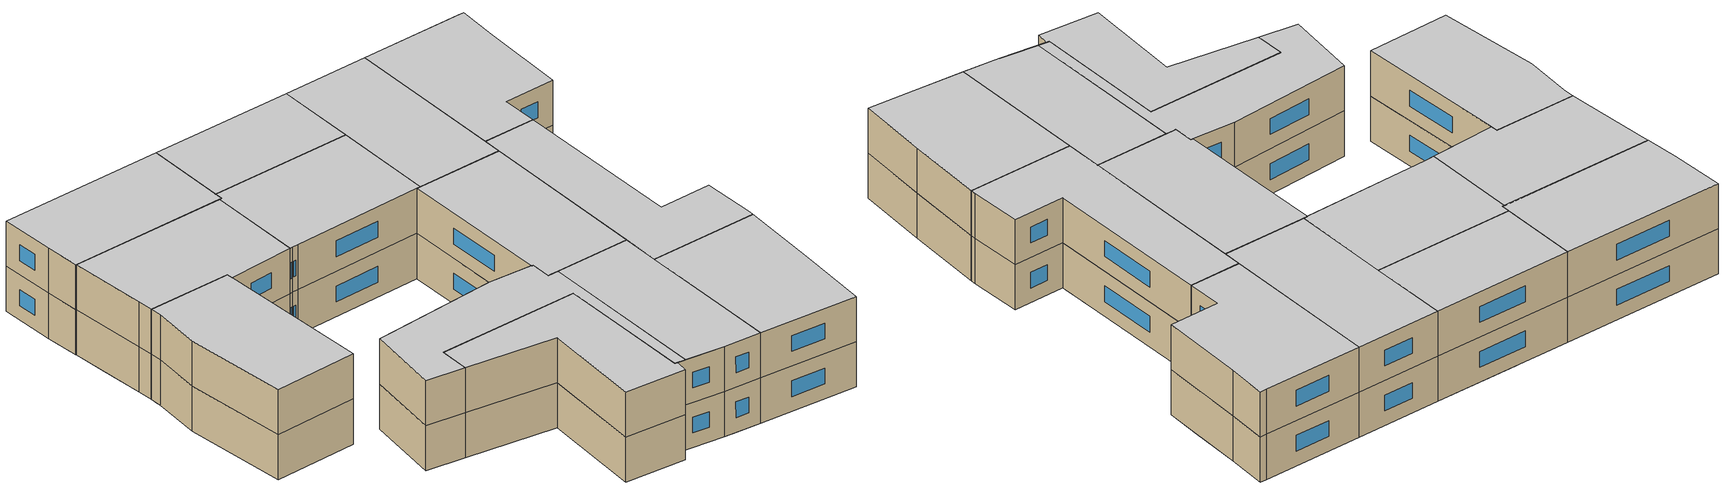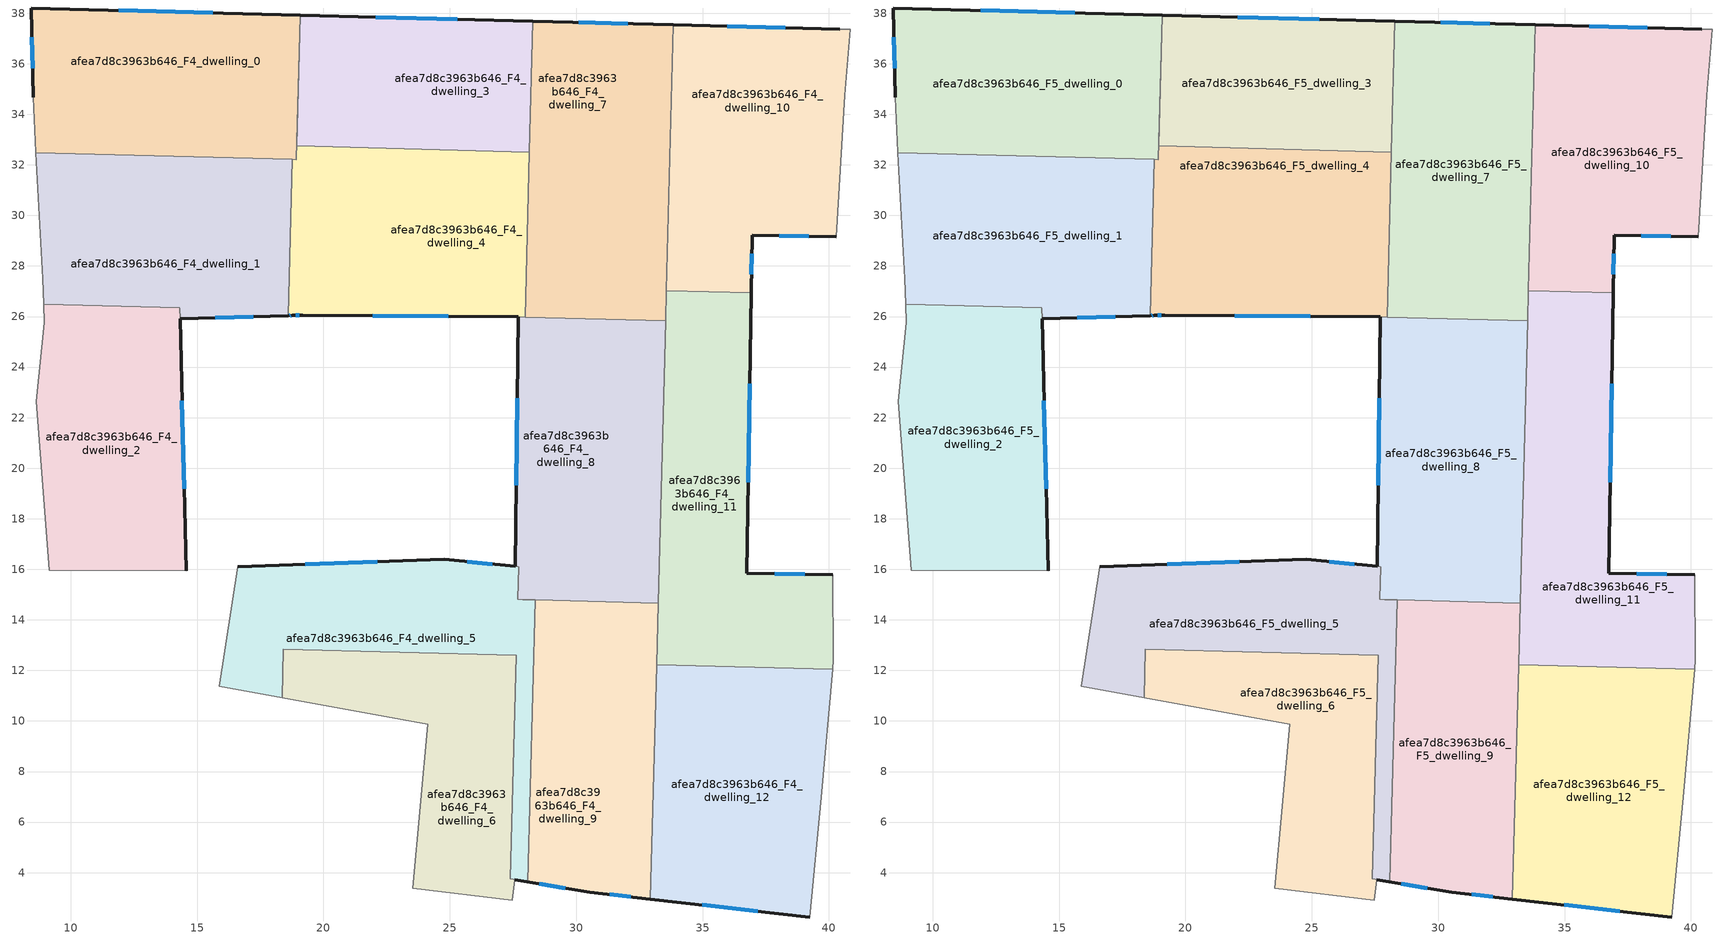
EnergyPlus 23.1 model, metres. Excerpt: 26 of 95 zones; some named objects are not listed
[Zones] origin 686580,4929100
afea7d8c3963b646_F4_dwelling_0
 floor to afea7d8c3963b646_F3_dwelling_0 (EU_floor_Construction): 19.07,37.92 18.97,33.99 8.54,34.27 8.52,34.67 8.45,38.2 z12
 floor to afea7d8c3963b646_F3_dwelling_1 (EU_floor_Construction): 18.97,33.99 18.93,32.21 8.63,32.48 8.63,32.5 8.54,34.27 z12
 wall outside (EU_wall_Construction): 19.07,37.93 8.45,38.21 8.52,34.67 z12:15
 wall to afea7d8c3963b646_F4_dwelling_4 (EU_wall_Construction): 18.78,32.21 18.93,32.21 19.07,37.93 z12:15
 wall adiabatic (EU_wall_Construction): 8.52,34.67 8.63,32.5 8.63,32.48 z12:15
 wall to afea7d8c3963b646_F4_dwelling_1 (EU_wall_Construction): 8.63,32.48 18.78,32.21 z12:15
 window (EU_Window_Construction): 15.62,38.02 11.9,38.11 / 8.47,37.05 8.49,35.82 z12.98:14.02
afea7d8c3963b646_F4_dwelling_1
 floor to afea7d8c3963b646_F3_dwelling_1 (EU_floor_Construction): 18.78,32.21 18.72,30 8.75,30.26 8.63,32.48 z12
 floor to afea7d8c3963b646_F3_dwelling_2 (EU_floor_Construction): 18.72,30 18.61,26.04 14.33,25.91 14.32,26.34 8.93,26.48 8.9,27.49 8.75,30.26 z12
 wall outside (EU_wall_Construction): 14.33,25.91 18.61,26.04 z12:15
 wall adiabatic (EU_wall_Construction): 8.63,32.48 8.9,27.49 8.93,26.48 z12:15
 wall to afea7d8c3963b646_F4_dwelling_4 (EU_wall_Construction): 18.61,26.04 18.78,32.21 z12:15
 wall to afea7d8c3963b646_F4_dwelling_2 (EU_wall_Construction): 14.32,26.34 14.33,25.91 / 8.93,26.48 14.31,26.34 z12:15
 window (EU_Window_Construction): 15.72,25.95 17.22,25.99 z12.98:14.02
afea7d8c3963b646_F4_dwelling_10
 floor to afea7d8c3963b646_F3_dwelling_10 (EU_floor_Construction): 40.43,31.51 40.29,29.17 36.96,29.21 36.92,26.94 33.57,27.03 33.69,31.69 z12
 floor to afea7d8c3963b646_F3_dwelling_9 (EU_floor_Construction): 40.84,37.35 40.63,34.75 40.43,31.51 33.69,31.69 33.84,37.54 40.42,37.36 z12
 wall outside (EU_wall_Construction): 40.42,37.37 33.84,37.54 / 36.92,26.94 36.96,29.21 40.29,29.17 z12:15
 wall adiabatic (EU_wall_Construction): 40.29,29.17 40.63,34.75 40.84,37.36 40.42,37.37 z12:15
 wall to afea7d8c3963b646_F4_dwelling_11 (EU_wall_Construction): 33.57,27.03 36.92,26.94 z12:15
 wall to afea7d8c3963b646_F4_dwelling_7 (EU_wall_Construction): 33.84,37.54 33.57,27.03 z12:15
 window (EU_Window_Construction): 38.28,37.42 35.98,37.48 / 38.04,29.2 39.2,29.18 / 36.93,27.68 36.95,28.48 z12.98:14.02
afea7d8c3963b646_F4_dwelling_11
 floor to afea7d8c3963b646_F3_dwelling_10 (EU_floor_Construction): 36.92,26.94 36.86,23.34 33.47,23.43 33.57,27.03 z12
 floor to afea7d8c3963b646_F3_dwelling_12 (EU_floor_Construction): 40.16,15.78 40.18,12.41 40.14,12.05 33.18,12.23 33.24,14.64 36.72,14.55 36.75,15.84 z12
 floor adiabatic (EU_floor_Construction): 36.86,23.34 36.72,14.55 33.24,14.64 33.47,23.43 z12
 wall outside (EU_wall_Construction): 40.16,15.79 36.75,15.84 36.92,26.94 z12:15
 wall adiabatic (EU_wall_Construction): 40.15,12.05 40.18,12.42 40.16,15.79 z12:15
 wall to afea7d8c3963b646_F4_dwelling_12 (EU_wall_Construction): 33.18,12.23 40.15,12.05 z12:15
 wall to afea7d8c3963b646_F4_dwelling_8 (EU_wall_Construction): 33.54,25.83 33.24,14.66 z12:15
 wall to afea7d8c3963b646_F4_dwelling_7 (EU_wall_Construction): 33.57,27.03 33.54,25.83 z12:15
 wall to afea7d8c3963b646_F4_dwelling_9 (EU_wall_Construction): 33.24,14.66 33.18,12.23 z12:15
 window (EU_Window_Construction): 36.8,19.45 36.86,23.33 / 39.05,15.8 37.86,15.83 z12.98:14.02
afea7d8c3963b646_F4_dwelling_12
 floor adiabatic (EU_floor_Construction): 40.15,12.05 39.7,6.97 39.24,2.25 32.94,2.96 33.18,12.23 z12
 wall outside (EU_wall_Construction): 32.94,2.96 39.24,2.25 z12:15
 wall adiabatic (EU_wall_Construction): 39.24,2.25 39.7,6.97 40.15,12.05 z12:15
 wall to afea7d8c3963b646_F4_dwelling_9 (EU_wall_Construction): 33.18,12.23 32.94,2.96 z12:15
 window (EU_Window_Construction): 34.98,2.72 37.19,2.48 z12.98:14.02
afea7d8c3963b646_F4_dwelling_2
 floor to afea7d8c3963b646_F3_dwelling_3 (EU_floor_Construction): 14.32,25.86 14.57,15.94 9.15,15.96 8.64,22.65 8.96,25.75 8.95,26 z12
 floor to afea7d8c3963b646_F3_dwelling_2 (EU_floor_Construction): 14.31,26.34 14.32,25.86 8.95,26 8.93,26.48 z12
 wall outside (EU_wall_Construction): 14.57,15.94 14.33,25.91 z12:15
 wall adiabatic (EU_wall_Construction): 8.93,26.48 8.96,25.75 8.64,22.65 9.15,15.96 14.57,15.94 z12:15
 window (EU_Window_Construction): 14.49,19.18 14.41,22.66 z12.98:14.02
afea7d8c3963b646_F4_dwelling_3
 floor to afea7d8c3963b646_F3_dwelling_4 (EU_floor_Construction): 28.28,37.68 28.15,32.5 22.58,32.65 22.71,37.83 z12
 floor to afea7d8c3963b646_F3_dwelling_1 (EU_floor_Construction): 22.61,33.9 22.58,32.65 18.94,32.75 18.97,33.99 z12
 floor adiabatic (EU_floor_Construction): 28.28,37.68 22.71,37.83 22.61,33.9 18.97,33.99 19.07,37.93 z12
 wall outside (EU_wall_Construction): 28.28,37.68 19.07,37.93 z12:15
 wall to afea7d8c3963b646_F4_dwelling_4 (EU_wall_Construction): 19.07,37.93 18.94,32.75 28.15,32.5 z12:15
 wall to afea7d8c3963b646_F4_dwelling_7 (EU_wall_Construction): 28.15,32.5 28.28,37.68 z12:15
 window (EU_Window_Construction): 25.29,37.76 22.07,37.85 z12.98:14.02
afea7d8c3963b646_F4_dwelling_4
 floor to afea7d8c3963b646_F3_dwelling_2 (EU_floor_Construction): 22.5,29.9 22.4,26.03 19.18,26.05 18.76,26.04 18.61,26.04 18.72,30 z12
 floor to afea7d8c3963b646_F3_dwelling_5 (EU_floor_Construction): 28.14,32.2 28,26.73 27.72,26.73 27.72,25.99 22.4,26.03 22.57,32.35 z12
 floor to afea7d8c3963b646_F3_dwelling_1 (EU_floor_Construction): 22.58,32.65 22.5,29.9 18.72,30 18.78,32.21 18.93,32.21 18.97,33.99 18.94,32.75 z12
 floor to afea7d8c3963b646_F3_dwelling_6 (EU_floor_Construction): 28,26.73 27.98,25.98 27.72,25.98 27.73,26.73 z12
 floor to afea7d8c3963b646_F3_dwelling_4 (EU_floor_Construction): 28.15,32.5 28.14,32.2 22.57,32.35 22.58,32.65 z12
 wall outside (EU_wall_Construction): 18.61,26.04 18.76,26.04 19.18,26.05 27.72,25.99 z12:15
 wall to afea7d8c3963b646_F4_dwelling_8 (EU_wall_Construction): 27.72,25.99 27.98,25.98 z12:15
 wall to afea7d8c3963b646_F4_dwelling_7 (EU_wall_Construction): 27.98,25.98 28.15,32.5 z12:15
 window (EU_Window_Construction): 21.95,26.03 24.94,26.01 / 18.9,26.05 19.04,26.05 / 18.66,26.04 18.72,26.04 z12.98:14.02
afea7d8c3963b646_F4_dwelling_5
 floor to afea7d8c3963b646_F3_dwelling_7 (EU_floor_Construction): 27.59,16.11 27.59,15.64 27.71,15.63 27.68,14.81 27.88,14.8 28.38,14.79 28.26,10.13 27.56,10.15 27.63,12.6 18.42,12.84 18.37,10.92 15.89,11.37 16.62,16.11 24.79,16.39 z12
 floor to afea7d8c3963b646_F3_dwelling_8 (EU_floor_Construction): 28.26,10.13 28.09,3.64 27.4,3.75 27.56,10.15 z12
 floor to afea7d8c3963b646_F3_dwelling_6 (EU_floor_Construction): 27.72,16.1 27.71,15.63 27.59,15.64 27.6,16.11 z12
 wall outside (EU_wall_Construction): 27.59,16.12 24.79,16.39 16.62,16.11 z12:15
 wall adiabatic (EU_wall_Construction): 27.63,12.6 27.39,3.75 / 16.62,16.11 15.89,11.37 18.37,10.92 z12:15
 wall to afea7d8c3963b646_F4_dwelling_6 (EU_wall_Construction): 18.37,10.92 18.42,12.84 27.63,12.6 / 27.39,3.75 28.09,3.64 z12:15
 wall to afea7d8c3963b646_F4_dwelling_9 (EU_wall_Construction): 28.09,3.64 28.38,14.79 z12:15
 wall to afea7d8c3963b646_F4_dwelling_8 (EU_wall_Construction): 28.38,14.79 27.88,14.8 27.68,14.81 27.72,16.1 27.6,16.12 z12:15
 window (EU_Window_Construction): 22.13,16.3 19.27,16.2 / 26.68,16.21 25.7,16.3 z12.98:14.02
afea7d8c3963b646_F4_dwelling_6
 floor to afea7d8c3963b646_F3_dwelling_8 (EU_floor_Construction): 27.56,10.15 27.4,3.75 30.54,3.23 27.58,3.71 27.47,2.92 23.53,3.38 24.14,9.87 24.17,10.24 z12
 floor to afea7d8c3963b646_F3_dwelling_7 (EU_floor_Construction): 27.63,12.6 27.56,10.15 24.17,10.24 24.14,9.87 18.37,10.92 18.42,12.84 z12
 wall outside (EU_wall_Construction): 27.58,3.71 30.54,3.23 z12:15
 wall adiabatic (EU_wall_Construction): 18.37,10.92 24.14,9.87 23.53,3.38 27.47,2.92 27.58,3.71 / 27.4,3.75 27.63,12.6 z12:15
 wall to afea7d8c3963b646_F4_dwelling_9 (EU_wall_Construction): 30.54,3.23 28.09,3.64 z12:15
 window (EU_Window_Construction): 28.54,3.56 29.57,3.39 z12.98:14.02
afea7d8c3963b646_F4_dwelling_7
 floor to afea7d8c3963b646_F3_dwelling_5 (EU_floor_Construction): 31.86,32.11 31.71,26.63 28,26.73 28.14,32.2 z12
 floor to afea7d8c3963b646_F3_dwelling_10 (EU_floor_Construction): 33.69,31.69 33.54,25.83 31.69,25.88 31.85,31.73 z12
 floor to afea7d8c3963b646_F3_dwelling_4 (EU_floor_Construction): 32,37.58 31.86,32.11 28.14,32.2 28.28,37.68 z12
 floor to afea7d8c3963b646_F3_dwelling_6 (EU_floor_Construction): 31.71,26.63 31.69,25.88 27.98,25.98 28,26.73 z12
 floor to afea7d8c3963b646_F3_dwelling_9 (EU_floor_Construction): 33.84,37.54 33.69,31.69 31.85,31.73 32,37.58 z12
 wall outside (EU_wall_Construction): 33.84,37.54 28.28,37.68 z12:15
 wall to afea7d8c3963b646_F4_dwelling_8 (EU_wall_Construction): 27.98,25.98 33.54,25.83 z12:15
 window (EU_Window_Construction): 32.04,37.59 30.09,37.64 z12.98:14.02
afea7d8c3963b646_F4_dwelling_8
 floor to afea7d8c3963b646_F3_dwelling_6 (EU_floor_Construction): 31.69,25.88 31.42,15.53 27.71,15.63 27.72,16.1 27.6,16.12 27.72,25.98 z12
 floor to afea7d8c3963b646_F3_dwelling_11 (EU_floor_Construction): 33.47,23.43 33.24,14.66 31.4,14.71 31.63,23.47 z12
 floor to afea7d8c3963b646_F3_dwelling_7 (EU_floor_Construction): 31.42,15.53 31.4,14.71 27.68,14.81 27.71,15.63 z12
 floor to afea7d8c3963b646_F3_dwelling_10 (EU_floor_Construction): 33.54,25.83 33.47,23.43 31.63,23.47 31.69,25.88 z12
 wall outside (EU_wall_Construction): 27.72,25.99 27.6,16.12 z12:15
 wall to afea7d8c3963b646_F4_dwelling_9 (EU_wall_Construction): 28.38,14.79 33.24,14.66 z12:15
 window (EU_Window_Construction): 27.68,22.78 27.64,19.32 z12.98:14.02
afea7d8c3963b646_F4_dwelling_9
 floor to afea7d8c3963b646_F3_dwelling_13 (EU_floor_Construction): 33.09,8.82 32.94,2.96 31.1,3.17 31.25,8.87 z12
 floor to afea7d8c3963b646_F3_dwelling_12 (EU_floor_Construction): 33.24,14.64 33.09,8.82 31.25,8.87 31.4,14.69 z12
 floor to afea7d8c3963b646_F3_dwelling_7 (EU_floor_Construction): 31.4,14.71 31.28,10.05 28.26,10.13 28.38,14.79 z12
 floor to afea7d8c3963b646_F3_dwelling_11 (EU_floor_Construction): 33.24,14.66 33.24,14.64 31.4,14.69 31.4,14.71 z12
 floor to afea7d8c3963b646_F3_dwelling_8 (EU_floor_Construction): 31.28,10.05 31.1,3.17 30.54,3.23 28.09,3.64 28.26,10.13 z12
 wall outside (EU_wall_Construction): 30.54,3.23 32.94,2.96 z12:15
 window (EU_Window_Construction): 31.32,3.14 32.16,3.05 z12.98:14.02
afea7d8c3963b646_F5_dwelling_0
 floor to afea7d8c3963b646_F4_dwelling_0 (EU_floor_Construction): 19.07,37.93 18.93,32.21 8.63,32.48 8.63,32.5 8.52,34.67 8.45,38.21 z15
 wall outside (EU_wall_Construction): 19.07,37.93 8.45,38.21 8.52,34.67 z15:18
 wall to afea7d8c3963b646_F5_dwelling_4 (EU_wall_Construction): 18.78,32.21 18.93,32.21 19.07,37.93 z15:18
 wall adiabatic (EU_wall_Construction): 8.52,34.67 8.63,32.5 8.63,32.48 z15:18
 wall to afea7d8c3963b646_F5_dwelling_1 (EU_wall_Construction): 8.63,32.48 18.78,32.21 z15:18
 window (EU_Window_Construction): 15.62,38.02 11.9,38.11 / 8.47,37.05 8.49,35.82 z15.98:17.02
 ceiling to afea7d8c3963b646_F6_dwelling_0 (EU_floor_Construction): 18.93,32.21 19.07,37.93 8.45,38.21 8.52,34.67 8.63,32.5 8.63,32.48 z18
afea7d8c3963b646_F5_dwelling_1
 floor to afea7d8c3963b646_F4_dwelling_1 (EU_floor_Construction): 18.78,32.21 18.61,26.04 14.33,25.91 14.32,26.34 8.93,26.48 8.9,27.49 8.63,32.48 z15
 wall outside (EU_wall_Construction): 14.33,25.91 18.61,26.04 z15:18
 wall adiabatic (EU_wall_Construction): 8.63,32.48 8.9,27.49 8.93,26.48 z15:18
 wall to afea7d8c3963b646_F5_dwelling_4 (EU_wall_Construction): 18.61,26.04 18.78,32.21 z15:18
 wall to afea7d8c3963b646_F5_dwelling_2 (EU_wall_Construction): 14.32,26.34 14.33,25.91 / 8.93,26.48 14.31,26.34 z15:18
 window (EU_Window_Construction): 15.72,25.95 17.22,25.99 z15.98:17.02
 ceiling to afea7d8c3963b646_F6_dwelling_1 (EU_floor_Construction): 18.61,26.04 18.78,32.21 8.63,32.48 8.9,27.49 8.93,26.48 14.32,26.34 14.33,25.91 z18
afea7d8c3963b646_F5_dwelling_10
 floor to afea7d8c3963b646_F4_dwelling_10 (EU_floor_Construction): 40.84,37.36 40.63,34.75 40.29,29.17 36.96,29.21 36.92,26.94 33.57,27.03 33.84,37.54 40.42,37.37 z15
 wall outside (EU_wall_Construction): 40.42,37.37 33.84,37.54 / 36.92,26.94 36.96,29.21 40.29,29.17 z15:18
 wall adiabatic (EU_wall_Construction): 40.29,29.17 40.63,34.75 40.84,37.36 40.42,37.37 z15:18
 wall to afea7d8c3963b646_F5_dwelling_11 (EU_wall_Construction): 33.57,27.03 36.92,26.94 z15:18
 wall to afea7d8c3963b646_F5_dwelling_7 (EU_wall_Construction): 33.84,37.54 33.57,27.03 z15:18
 window (EU_Window_Construction): 38.28,37.42 35.98,37.48 / 38.04,29.2 39.2,29.18 / 36.93,27.68 36.95,28.48 z15.98:17.02
 ceiling to afea7d8c3963b646_F6_dwelling_10 (EU_floor_Construction): 40.29,29.17 40.63,34.75 40.84,37.36 40.42,37.37 33.84,37.54 33.57,27.03 36.92,26.94 36.96,29.21 z18
afea7d8c3963b646_F5_dwelling_11
 floor to afea7d8c3963b646_F4_dwelling_11 (EU_floor_Construction): 36.92,26.94 36.75,15.84 40.16,15.79 40.18,12.42 40.15,12.05 33.18,12.23 33.57,27.03 z15
 wall outside (EU_wall_Construction): 40.16,15.79 36.75,15.84 36.92,26.94 z15:18
 wall adiabatic (EU_wall_Construction): 40.15,12.05 40.18,12.42 40.16,15.79 z15:18
 wall to afea7d8c3963b646_F5_dwelling_12 (EU_wall_Construction): 33.18,12.23 40.15,12.05 z15:18
 wall to afea7d8c3963b646_F5_dwelling_8 (EU_wall_Construction): 33.54,25.83 33.24,14.66 z15:18
 wall to afea7d8c3963b646_F5_dwelling_7 (EU_wall_Construction): 33.57,27.03 33.54,25.83 z15:18
 wall to afea7d8c3963b646_F5_dwelling_9 (EU_wall_Construction): 33.24,14.66 33.18,12.23 z15:18
 window (EU_Window_Construction): 36.8,19.45 36.86,23.33 / 39.05,15.8 37.86,15.83 z15.98:17.02
 ceiling to afea7d8c3963b646_F6_dwelling_11 (EU_floor_Construction): 40.15,12.05 40.18,12.42 40.16,15.79 36.75,15.84 36.92,26.94 33.57,27.03 33.18,12.23 z18
afea7d8c3963b646_F5_dwelling_12
 floor to afea7d8c3963b646_F4_dwelling_12 (EU_floor_Construction): 40.15,12.05 39.7,6.97 39.24,2.25 32.94,2.96 33.18,12.23 z15
 wall outside (EU_wall_Construction): 32.94,2.96 39.24,2.25 z15:18
 wall adiabatic (EU_wall_Construction): 39.24,2.25 39.7,6.97 40.15,12.05 z15:18
 wall to afea7d8c3963b646_F5_dwelling_9 (EU_wall_Construction): 33.18,12.23 32.94,2.96 z15:18
 window (EU_Window_Construction): 34.98,2.72 37.19,2.48 z15.98:17.02
 ceiling to afea7d8c3963b646_F6_dwelling_12 (EU_floor_Construction): 39.24,2.25 39.7,6.97 40.15,12.05 33.18,12.23 32.94,2.96 z18
afea7d8c3963b646_F5_dwelling_2
 floor to afea7d8c3963b646_F4_dwelling_2 (EU_floor_Construction): 14.31,26.34 14.57,15.94 9.15,15.96 8.64,22.65 8.96,25.75 8.93,26.48 z15
 wall outside (EU_wall_Construction): 14.57,15.94 14.33,25.91 z15:18
 wall adiabatic (EU_wall_Construction): 8.93,26.48 8.96,25.75 8.64,22.65 9.15,15.96 14.57,15.94 z15:18
 window (EU_Window_Construction): 14.49,19.18 14.41,22.66 z15.98:17.02
 ceiling to afea7d8c3963b646_F6_dwelling_2 (EU_floor_Construction): 14.57,15.94 14.31,26.34 8.93,26.48 8.96,25.75 8.64,22.65 9.15,15.96 z18
afea7d8c3963b646_F5_dwelling_3
 floor to afea7d8c3963b646_F4_dwelling_3 (EU_floor_Construction): 28.28,37.68 28.15,32.5 18.94,32.75 19.07,37.93 z15
 wall outside (EU_wall_Construction): 28.28,37.68 19.07,37.93 z15:18
 wall to afea7d8c3963b646_F5_dwelling_4 (EU_wall_Construction): 19.07,37.93 18.94,32.75 28.15,32.5 z15:18
 wall to afea7d8c3963b646_F5_dwelling_7 (EU_wall_Construction): 28.15,32.5 28.28,37.68 z15:18
 window (EU_Window_Construction): 25.29,37.76 22.07,37.85 z15.98:17.02
 ceiling to afea7d8c3963b646_F6_dwelling_3 (EU_floor_Construction): 28.15,32.5 28.28,37.68 19.07,37.93 18.94,32.75 z18
afea7d8c3963b646_F5_dwelling_4
 floor to afea7d8c3963b646_F4_dwelling_4 (EU_floor_Construction): 28.15,32.5 27.98,25.98 27.72,25.99 19.18,26.05 18.76,26.04 18.61,26.04 18.78,32.21 18.93,32.21 19.07,37.93 18.94,32.75 z15
 wall outside (EU_wall_Construction): 18.61,26.04 18.76,26.04 19.18,26.05 27.72,25.99 z15:18
 wall to afea7d8c3963b646_F5_dwelling_8 (EU_wall_Construction): 27.72,25.99 27.98,25.98 z15:18
 wall to afea7d8c3963b646_F5_dwelling_7 (EU_wall_Construction): 27.98,25.98 28.15,32.5 z15:18
 window (EU_Window_Construction): 21.95,26.03 24.94,26.01 / 18.9,26.05 19.04,26.05 / 18.66,26.04 18.72,26.04 z15.98:17.02
 ceiling to afea7d8c3963b646_F6_dwelling_4 (EU_floor_Construction): 27.98,25.98 28.15,32.5 18.94,32.75 19.07,37.93 18.93,32.21 18.78,32.21 18.61,26.04 18.76,26.04 19.18,26.05 27.72,25.99 z18
afea7d8c3963b646_F5_dwelling_5
 floor to afea7d8c3963b646_F4_dwelling_5 (EU_floor_Construction): 27.72,16.1 27.68,14.81 27.88,14.8 28.38,14.79 28.09,3.64 27.39,3.75 27.63,12.6 18.42,12.84 18.37,10.92 15.89,11.37 16.62,16.11 24.79,16.39 27.6,16.12 z15
 wall outside (EU_wall_Construction): 27.59,16.12 24.79,16.39 16.62,16.11 z15:18
 wall adiabatic (EU_wall_Construction): 27.63,12.6 27.39,3.75 / 16.62,16.11 15.89,11.37 18.37,10.92 z15:18
 wall to afea7d8c3963b646_F5_dwelling_6 (EU_wall_Construction): 18.37,10.92 18.42,12.84 27.63,12.6 / 27.39,3.75 28.09,3.64 z15:18
 wall to afea7d8c3963b646_F5_dwelling_9 (EU_wall_Construction): 28.09,3.64 28.38,14.79 z15:18
 wall to afea7d8c3963b646_F5_dwelling_8 (EU_wall_Construction): 28.38,14.79 27.88,14.8 27.68,14.81 27.72,16.1 27.6,16.12 z15:18
 window (EU_Window_Construction): 22.13,16.3 19.27,16.2 / 26.68,16.21 25.7,16.3 z15.98:17.02
 ceiling to afea7d8c3963b646_F6_dwelling_5 (EU_floor_Construction): 28.09,3.64 28.38,14.79 27.88,14.8 27.68,14.81 27.72,16.1 27.6,16.12 24.79,16.39 16.62,16.11 15.89,11.37 18.37,10.92 18.42,12.84 27.63,12.6 27.39,3.75 z18
afea7d8c3963b646_F5_dwelling_6
 floor to afea7d8c3963b646_F4_dwelling_6 (EU_floor_Construction): 27.63,12.6 27.4,3.75 30.54,3.23 27.58,3.71 27.47,2.92 23.53,3.38 24.14,9.87 18.37,10.92 18.42,12.84 z15
 wall outside (EU_wall_Construction): 27.58,3.71 30.54,3.23 z15:18
 wall adiabatic (EU_wall_Construction): 18.37,10.92 24.14,9.87 23.53,3.38 27.47,2.92 27.58,3.71 / 27.4,3.75 27.63,12.6 z15:18
 wall to afea7d8c3963b646_F5_dwelling_9 (EU_wall_Construction): 30.54,3.23 28.09,3.64 z15:18
 window (EU_Window_Construction): 28.54,3.56 29.57,3.39 z15.98:17.02
 ceiling to afea7d8c3963b646_F6_dwelling_6 (EU_floor_Construction): 30.54,3.23 27.4,3.75 27.63,12.6 18.42,12.84 18.37,10.92 24.14,9.87 23.53,3.38 27.47,2.92 27.58,3.71 z18
afea7d8c3963b646_F5_dwelling_7
 floor to afea7d8c3963b646_F4_dwelling_7 (EU_floor_Construction): 33.84,37.54 33.54,25.83 27.98,25.98 28.28,37.68 z15
 wall outside (EU_wall_Construction): 33.84,37.54 28.28,37.68 z15:18
 wall to afea7d8c3963b646_F5_dwelling_8 (EU_wall_Construction): 27.98,25.98 33.54,25.83 z15:18
 window (EU_Window_Construction): 32.04,37.59 30.09,37.64 z15.98:17.02
 ceiling to afea7d8c3963b646_F6_dwelling_7 (EU_floor_Construction): 33.54,25.83 33.84,37.54 28.28,37.68 27.98,25.98 z18
afea7d8c3963b646_F5_dwelling_8
 floor to afea7d8c3963b646_F4_dwelling_8 (EU_floor_Construction): 33.54,25.83 33.24,14.66 27.68,14.81 27.72,16.1 27.6,16.12 27.72,25.99 z15
 wall outside (EU_wall_Construction): 27.72,25.99 27.6,16.12 z15:18
 wall to afea7d8c3963b646_F5_dwelling_9 (EU_wall_Construction): 28.38,14.79 33.24,14.66 z15:18
 window (EU_Window_Construction): 27.68,22.78 27.64,19.32 z15.98:17.02
 ceiling to afea7d8c3963b646_F6_dwelling_8 (EU_floor_Construction): 33.24,14.66 33.54,25.83 27.72,25.99 27.6,16.12 27.72,16.1 27.68,14.81 z18
afea7d8c3963b646_F5_dwelling_9
 floor to afea7d8c3963b646_F4_dwelling_9 (EU_floor_Construction): 33.24,14.66 32.94,2.96 30.54,3.23 28.09,3.64 28.38,14.79 z15
 wall outside (EU_wall_Construction): 30.54,3.23 32.94,2.96 z15:18
 window (EU_Window_Construction): 31.32,3.14 32.16,3.05 z15.98:17.02
 ceiling to afea7d8c3963b646_F6_dwelling_9 (EU_floor_Construction): 32.94,2.96 33.24,14.66 28.38,14.79 28.09,3.64 30.54,3.23 z18
[Building]
EU S2 Campaign: North Axis=0; Terrain=City; Solar Distribution=FullExterior
[Site:Location]
Bologna: Latitude=44.5; Longitude=11.25; Time Zone=1; Elevation=37
[SizingPeriod:WeatherFileDays]
AnnualSizingPeriod: Begin Month=1; Begin Day of Month=1; End Month=12; End Day of Month=31; Day of Week for Start Day=Monday; Use Weather File Daylight Saving Period=No; Use Weather File Rain and Snow Indicators=No
[MATERIAL]
EU_InternalMass_Material: Roughness=MediumRough; Thickness=0.1; Conductivity=1; Density=1800; Specific Heat=900; Thermal Absorptance=0.9; Solar Absorptance=0.7; Visible Absorptance=0.7
[MATERIAL:NOMASS] Roughness=MediumRough; Thermal Absorptance=0.9; Solar Absorptance=0.7; Visible Absorptance=0.7
Name | Thermal Resistance
EU_wall_NoMass | 0.905828
EU_floor_NoMass | 0.67114
[WINDOWMATERIAL:SIMPLEGLAZINGSYSTEM]
EU_Window_SimpleGlazing: UFactor=4.52486; Solar Heat Gain Coefficient=0.85; Visible Transmittance=0.85
[CONSTRUCTION]
EU_wall_Construction: EU_wall_NoMass
EU_floor_Construction: EU_floor_NoMass
EU_Window_Construction: EU_Window_SimpleGlazing
EU_InternalMass_Construction: EU_InternalMass_Material
[ZONE] Type=1; Multiplier=1; Ceiling Height=autocalculate; Floor Area=autocalculate; Part of Total Floor Area=Yes
Name | Volume
afea7d8c3963b646_F4_dwelling_0; afea7d8c3963b646_F5_dwelling_0 | 179.93
afea7d8c3963b646_F4_dwelling_1; afea7d8c3963b646_F5_dwelling_1 | 182.147
afea7d8c3963b646_F4_dwelling_10; afea7d8c3963b646_F5_dwelling_10 | 190.945
afea7d8c3963b646_F4_dwelling_11; afea7d8c3963b646_F5_dwelling_11 | 190.953
afea7d8c3963b646_F4_dwelling_12; afea7d8c3963b646_F5_dwelling_12 | 190.924
afea7d8c3963b646_F4_dwelling_2; afea7d8c3963b646_F5_dwelling_2 | 174.842
afea7d8c3963b646_F4_dwelling_3; afea7d8c3963b646_F5_dwelling_3 | 143.198
afea7d8c3963b646_F4_dwelling_4; afea7d8c3963b646_F5_dwelling_4 | 185.365
afea7d8c3963b646_F4_dwelling_5 | 154.507
afea7d8c3963b646_F5_dwelling_5 | 154.509
afea7d8c3963b646_F4_dwelling_6; afea7d8c3963b646_F5_dwelling_6 | 143.613
afea7d8c3963b646_F4_dwelling_7; afea7d8c3963b646_F5_dwelling_7 | 195.356
afea7d8c3963b646_F4_dwelling_8; afea7d8c3963b646_F5_dwelling_8 | 192.093
afea7d8c3963b646_F4_dwelling_9; afea7d8c3963b646_F5_dwelling_9 | 167.149
[INTERNALMASS] Construction=EU_InternalMass_Construction
Name | Zone or ZoneList | Surface Area
afea7d8c3963b646_F4_dwelling_0_EU_InternalMass | afea7d8c3963b646_F4_dwelling_0 | 59.9771
afea7d8c3963b646_F4_dwelling_1_EU_InternalMass | afea7d8c3963b646_F4_dwelling_1 | 60.7149
afea7d8c3963b646_F4_dwelling_2_EU_InternalMass | afea7d8c3963b646_F4_dwelling_2 | 58.3045
afea7d8c3963b646_F4_dwelling_3_EU_InternalMass | afea7d8c3963b646_F4_dwelling_3 | 47.7328
afea7d8c3963b646_F4_dwelling_4_EU_InternalMass | afea7d8c3963b646_F4_dwelling_4 | 61.7875
afea7d8c3963b646_F4_dwelling_5_EU_InternalMass | afea7d8c3963b646_F4_dwelling_5 | 51.503
afea7d8c3963b646_F4_dwelling_6_EU_InternalMass | afea7d8c3963b646_F4_dwelling_6 | 47.8734
afea7d8c3963b646_F4_dwelling_7_EU_InternalMass | afea7d8c3963b646_F4_dwelling_7 | 65.1185
afea7d8c3963b646_F4_dwelling_8_EU_InternalMass | afea7d8c3963b646_F4_dwelling_8 | 64.0306
afea7d8c3963b646_F4_dwelling_9_EU_InternalMass | afea7d8c3963b646_F4_dwelling_9 | 55.7249
afea7d8c3963b646_F4_dwelling_10_EU_InternalMass | afea7d8c3963b646_F4_dwelling_10 | 63.6485
afea7d8c3963b646_F4_dwelling_11_EU_InternalMass | afea7d8c3963b646_F4_dwelling_11 | 63.6509
afea7d8c3963b646_F4_dwelling_12_EU_InternalMass | afea7d8c3963b646_F4_dwelling_12 | 63.6414
afea7d8c3963b646_F5_dwelling_0_EU_InternalMass | afea7d8c3963b646_F5_dwelling_0 | 59.9771
afea7d8c3963b646_F5_dwelling_1_EU_InternalMass | afea7d8c3963b646_F5_dwelling_1 | 60.7149
afea7d8c3963b646_F5_dwelling_2_EU_InternalMass | afea7d8c3963b646_F5_dwelling_2 | 58.3045
afea7d8c3963b646_F5_dwelling_3_EU_InternalMass | afea7d8c3963b646_F5_dwelling_3 | 47.7328
afea7d8c3963b646_F5_dwelling_4_EU_InternalMass | afea7d8c3963b646_F5_dwelling_4 | 61.7875
afea7d8c3963b646_F5_dwelling_5_EU_InternalMass | afea7d8c3963b646_F5_dwelling_5 | 51.503
afea7d8c3963b646_F5_dwelling_6_EU_InternalMass | afea7d8c3963b646_F5_dwelling_6 | 47.8734
afea7d8c3963b646_F5_dwelling_7_EU_InternalMass | afea7d8c3963b646_F5_dwelling_7 | 65.1185
afea7d8c3963b646_F5_dwelling_8_EU_InternalMass | afea7d8c3963b646_F5_dwelling_8 | 64.0306
afea7d8c3963b646_F5_dwelling_9_EU_InternalMass | afea7d8c3963b646_F5_dwelling_9 | 55.7249
afea7d8c3963b646_F5_dwelling_10_EU_InternalMass | afea7d8c3963b646_F5_dwelling_10 | 63.6485
afea7d8c3963b646_F5_dwelling_11_EU_InternalMass | afea7d8c3963b646_F5_dwelling_11 | 63.6509
afea7d8c3963b646_F5_dwelling_12_EU_InternalMass | afea7d8c3963b646_F5_dwelling_12 | 63.6414
[OTHEREQUIPMENT] Fuel Type=Electricity; Design Level Calculation Method=Watts/Area; Power per Zone Floor Area=1; Fraction Latent=0; Fraction Radiant=0; Fraction Lost=0; Carbon Dioxide Generation Rate=0; EndUse Subcategory=EU_Step8_InternalGains
Name | Zone or ZoneList or Space or SpaceList | Schedule
EU_Step8_InternalGain_afea7d8c3963b646_F4_dwelling_0_f000 | afea7d8c3963b646_F4_dwelling_0 | EU_Step8_GainSchedule_afea7d8c3963b646_F4_dwelling_0_f000
EU_Step8_InternalGain_afea7d8c3963b646_F4_dwelling_1_f000 | afea7d8c3963b646_F4_dwelling_1 | EU_Step8_GainSchedule_afea7d8c3963b646_F4_dwelling_1_f000
EU_Step8_InternalGain_afea7d8c3963b646_F4_dwelling_2_f000 | afea7d8c3963b646_F4_dwelling_2 | EU_Step8_GainSchedule_afea7d8c3963b646_F4_dwelling_2_f000
EU_Step8_InternalGain_afea7d8c3963b646_F4_dwelling_3_f000 | afea7d8c3963b646_F4_dwelling_3 | EU_Step8_GainSchedule_afea7d8c3963b646_F4_dwelling_3_f000
EU_Step8_InternalGain_afea7d8c3963b646_F4_dwelling_4_f000 | afea7d8c3963b646_F4_dwelling_4 | EU_Step8_GainSchedule_afea7d8c3963b646_F4_dwelling_4_f000
EU_Step8_InternalGain_afea7d8c3963b646_F4_dwelling_5_f000 | afea7d8c3963b646_F4_dwelling_5 | EU_Step8_GainSchedule_afea7d8c3963b646_F4_dwelling_5_f000
EU_Step8_InternalGain_afea7d8c3963b646_F4_dwelling_6_f000 | afea7d8c3963b646_F4_dwelling_6 | EU_Step8_GainSchedule_afea7d8c3963b646_F4_dwelling_6_f000
EU_Step8_InternalGain_afea7d8c3963b646_F4_dwelling_7_f000 | afea7d8c3963b646_F4_dwelling_7 | EU_Step8_GainSchedule_afea7d8c3963b646_F4_dwelling_7_f000
EU_Step8_InternalGain_afea7d8c3963b646_F4_dwelling_8_f000 | afea7d8c3963b646_F4_dwelling_8 | EU_Step8_GainSchedule_afea7d8c3963b646_F4_dwelling_8_f000
EU_Step8_InternalGain_afea7d8c3963b646_F4_dwelling_9_f000 | afea7d8c3963b646_F4_dwelling_9 | EU_Step8_GainSchedule_afea7d8c3963b646_F4_dwelling_9_f000
EU_Step8_InternalGain_afea7d8c3963b646_F4_dwelling_10_f000 | afea7d8c3963b646_F4_dwelling_10 | EU_Step8_GainSchedule_afea7d8c3963b646_F4_dwelling_10_f000
EU_Step8_InternalGain_afea7d8c3963b646_F4_dwelling_11_f000 | afea7d8c3963b646_F4_dwelling_11 | EU_Step8_GainSchedule_afea7d8c3963b646_F4_dwelling_11_f000
EU_Step8_InternalGain_afea7d8c3963b646_F4_dwelling_12_f000 | afea7d8c3963b646_F4_dwelling_12 | EU_Step8_GainSchedule_afea7d8c3963b646_F4_dwelling_12_f000
EU_Step8_InternalGain_afea7d8c3963b646_F5_dwelling_0_f000 | afea7d8c3963b646_F5_dwelling_0 | EU_Step8_GainSchedule_afea7d8c3963b646_F5_dwelling_0_f000
EU_Step8_InternalGain_afea7d8c3963b646_F5_dwelling_1_f000 | afea7d8c3963b646_F5_dwelling_1 | EU_Step8_GainSchedule_afea7d8c3963b646_F5_dwelling_1_f000
EU_Step8_InternalGain_afea7d8c3963b646_F5_dwelling_2_f000 | afea7d8c3963b646_F5_dwelling_2 | EU_Step8_GainSchedule_afea7d8c3963b646_F5_dwelling_2_f000
EU_Step8_InternalGain_afea7d8c3963b646_F5_dwelling_3_f000 | afea7d8c3963b646_F5_dwelling_3 | EU_Step8_GainSchedule_afea7d8c3963b646_F5_dwelling_3_f000
EU_Step8_InternalGain_afea7d8c3963b646_F5_dwelling_4_f000 | afea7d8c3963b646_F5_dwelling_4 | EU_Step8_GainSchedule_afea7d8c3963b646_F5_dwelling_4_f000
EU_Step8_InternalGain_afea7d8c3963b646_F5_dwelling_5_f000 | afea7d8c3963b646_F5_dwelling_5 | EU_Step8_GainSchedule_afea7d8c3963b646_F5_dwelling_5_f000
EU_Step8_InternalGain_afea7d8c3963b646_F5_dwelling_6_f000 | afea7d8c3963b646_F5_dwelling_6 | EU_Step8_GainSchedule_afea7d8c3963b646_F5_dwelling_6_f000
EU_Step8_InternalGain_afea7d8c3963b646_F5_dwelling_7_f000 | afea7d8c3963b646_F5_dwelling_7 | EU_Step8_GainSchedule_afea7d8c3963b646_F5_dwelling_7_f000
EU_Step8_InternalGain_afea7d8c3963b646_F5_dwelling_8_f000 | afea7d8c3963b646_F5_dwelling_8 | EU_Step8_GainSchedule_afea7d8c3963b646_F5_dwelling_8_f000
EU_Step8_InternalGain_afea7d8c3963b646_F5_dwelling_9_f000 | afea7d8c3963b646_F5_dwelling_9 | EU_Step8_GainSchedule_afea7d8c3963b646_F5_dwelling_9_f000
EU_Step8_InternalGain_afea7d8c3963b646_F5_dwelling_10_f000 | afea7d8c3963b646_F5_dwelling_10 | EU_Step8_GainSchedule_afea7d8c3963b646_F5_dwelling_10_f000
EU_Step8_InternalGain_afea7d8c3963b646_F5_dwelling_11_f000 | afea7d8c3963b646_F5_dwelling_11 | EU_Step8_GainSchedule_afea7d8c3963b646_F5_dwelling_11_f000
EU_Step8_InternalGain_afea7d8c3963b646_F5_dwelling_12_f000 | afea7d8c3963b646_F5_dwelling_12 | EU_Step8_GainSchedule_afea7d8c3963b646_F5_dwelling_12_f000
[ZONEVENTILATION:DESIGNFLOWRATE] Schedule=EU_AlwaysOn; Design Flow Rate Calculation Method=AirChanges/Hour; Air Changes per Hour=0.73129; Ventilation Type=Natural; Fan Pressure Rise=0; Fan Total Efficiency=1; Constant Term Coefficient=1; Temperature Term Coefficient=0; Velocity Term Coefficient=0; Velocity Squared Term Coefficient=0; Minimum Indoor Temperature=-100; Maximum Indoor Temperature=100; Delta Temperature=-100; Minimum Outdoor Temperature=-100; Maximum Outdoor Temperature=100; Maximum Wind Speed=40
Name | Zone or ZoneList or Space or SpaceList
EU_ConstantAir_afea7d8c3963b646_F4_dwelling_0 | afea7d8c3963b646_F4_dwelling_0
EU_ConstantAir_afea7d8c3963b646_F4_dwelling_1 | afea7d8c3963b646_F4_dwelling_1
EU_ConstantAir_afea7d8c3963b646_F4_dwelling_2 | afea7d8c3963b646_F4_dwelling_2
EU_ConstantAir_afea7d8c3963b646_F4_dwelling_3 | afea7d8c3963b646_F4_dwelling_3
EU_ConstantAir_afea7d8c3963b646_F4_dwelling_4 | afea7d8c3963b646_F4_dwelling_4
EU_ConstantAir_afea7d8c3963b646_F4_dwelling_5 | afea7d8c3963b646_F4_dwelling_5
EU_ConstantAir_afea7d8c3963b646_F4_dwelling_6 | afea7d8c3963b646_F4_dwelling_6
EU_ConstantAir_afea7d8c3963b646_F4_dwelling_7 | afea7d8c3963b646_F4_dwelling_7
EU_ConstantAir_afea7d8c3963b646_F4_dwelling_8 | afea7d8c3963b646_F4_dwelling_8
EU_ConstantAir_afea7d8c3963b646_F4_dwelling_9 | afea7d8c3963b646_F4_dwelling_9
EU_ConstantAir_afea7d8c3963b646_F4_dwelling_10 | afea7d8c3963b646_F4_dwelling_10
EU_ConstantAir_afea7d8c3963b646_F4_dwelling_11 | afea7d8c3963b646_F4_dwelling_11
EU_ConstantAir_afea7d8c3963b646_F4_dwelling_12 | afea7d8c3963b646_F4_dwelling_12
EU_ConstantAir_afea7d8c3963b646_F5_dwelling_0 | afea7d8c3963b646_F5_dwelling_0
EU_ConstantAir_afea7d8c3963b646_F5_dwelling_1 | afea7d8c3963b646_F5_dwelling_1
EU_ConstantAir_afea7d8c3963b646_F5_dwelling_2 | afea7d8c3963b646_F5_dwelling_2
EU_ConstantAir_afea7d8c3963b646_F5_dwelling_3 | afea7d8c3963b646_F5_dwelling_3
EU_ConstantAir_afea7d8c3963b646_F5_dwelling_4 | afea7d8c3963b646_F5_dwelling_4
EU_ConstantAir_afea7d8c3963b646_F5_dwelling_5 | afea7d8c3963b646_F5_dwelling_5
EU_ConstantAir_afea7d8c3963b646_F5_dwelling_6 | afea7d8c3963b646_F5_dwelling_6
EU_ConstantAir_afea7d8c3963b646_F5_dwelling_7 | afea7d8c3963b646_F5_dwelling_7
EU_ConstantAir_afea7d8c3963b646_F5_dwelling_8 | afea7d8c3963b646_F5_dwelling_8
EU_ConstantAir_afea7d8c3963b646_F5_dwelling_9 | afea7d8c3963b646_F5_dwelling_9
EU_ConstantAir_afea7d8c3963b646_F5_dwelling_10 | afea7d8c3963b646_F5_dwelling_10
EU_ConstantAir_afea7d8c3963b646_F5_dwelling_11 | afea7d8c3963b646_F5_dwelling_11
EU_ConstantAir_afea7d8c3963b646_F5_dwelling_12 | afea7d8c3963b646_F5_dwelling_12
[HVACTEMPLATE:THERMOSTAT] Constant Heating Setpoint=20; Constant Cooling Setpoint=50
EU_HeatOnly_afea7d8c3963b646_F6_dwelling_5; EU_HeatOnly_afea7d8c3963b646_F6_dwelling_6; EU_HeatOnly_afea7d8c3963b646_F6_dwelling_7; EU_HeatOnly_afea7d8c3963b646_F6_dwelling_8; EU_HeatOnly_afea7d8c3963b646_F6_dwelling_9; EU_HeatOnly_afea7d8c3963b646_F6_dwelling_10; EU_HeatOnly_afea7d8c3963b646_F6_dwelling_11; EU_HeatOnly_afea7d8c3963b646_F6_dwelling_12
[HVACTEMPLATE:ZONE:IDEALLOADSAIRSYSTEM] System Availability Schedule=EU_AlwaysOn; Maximum Heating Supply Air Temperature=50; Minimum Cooling Supply Air Temperature=13; Maximum Heating Supply Air Humidity Ratio=0.0156; Minimum Cooling Supply Air Humidity Ratio=0.0077; Heating Limit=NoLimit; Cooling Limit=NoLimit; Heating Availability Schedule=EU_AlwaysOn; Cooling Availability Schedule=EU_CoolingOff; Dehumidification Control Type=ConstantSensibleHeatRatio; Cooling Sensible Heat Ratio=0.7; Dehumidification Setpoint=60; Humidification Control Type=None; Humidification Setpoint=30; Outdoor Air Method=None; Outdoor Air Flow Rate per Person=0.00944; Outdoor Air Flow Rate per Zone Floor Area=0; Outdoor Air Flow Rate per Zone=0; Demand Controlled Ventilation Type=None; Outdoor Air Economizer Type=NoEconomizer; Heat Recovery Type=None; Sensible Heat Recovery Effectiveness=0.7; Latent Heat Recovery Effectiveness=0.65
Name | Template Thermostat
afea7d8c3963b646_F4_dwelling_0 | EU_HeatOnly_afea7d8c3963b646_F4_dwelling_0
afea7d8c3963b646_F4_dwelling_1 | EU_HeatOnly_afea7d8c3963b646_F4_dwelling_1
afea7d8c3963b646_F4_dwelling_2 | EU_HeatOnly_afea7d8c3963b646_F4_dwelling_2
afea7d8c3963b646_F4_dwelling_3 | EU_HeatOnly_afea7d8c3963b646_F4_dwelling_3
afea7d8c3963b646_F4_dwelling_4 | EU_HeatOnly_afea7d8c3963b646_F4_dwelling_4
afea7d8c3963b646_F4_dwelling_5 | EU_HeatOnly_afea7d8c3963b646_F4_dwelling_5
afea7d8c3963b646_F4_dwelling_6 | EU_HeatOnly_afea7d8c3963b646_F4_dwelling_6
afea7d8c3963b646_F4_dwelling_7 | EU_HeatOnly_afea7d8c3963b646_F4_dwelling_7
afea7d8c3963b646_F4_dwelling_8 | EU_HeatOnly_afea7d8c3963b646_F4_dwelling_8
afea7d8c3963b646_F4_dwelling_9 | EU_HeatOnly_afea7d8c3963b646_F4_dwelling_9
afea7d8c3963b646_F4_dwelling_10 | EU_HeatOnly_afea7d8c3963b646_F4_dwelling_10
afea7d8c3963b646_F4_dwelling_11 | EU_HeatOnly_afea7d8c3963b646_F4_dwelling_11
afea7d8c3963b646_F4_dwelling_12 | EU_HeatOnly_afea7d8c3963b646_F4_dwelling_12
afea7d8c3963b646_F5_dwelling_0 | EU_HeatOnly_afea7d8c3963b646_F5_dwelling_0
afea7d8c3963b646_F5_dwelling_1 | EU_HeatOnly_afea7d8c3963b646_F5_dwelling_1
afea7d8c3963b646_F5_dwelling_2 | EU_HeatOnly_afea7d8c3963b646_F5_dwelling_2
afea7d8c3963b646_F5_dwelling_3 | EU_HeatOnly_afea7d8c3963b646_F5_dwelling_3
afea7d8c3963b646_F5_dwelling_4 | EU_HeatOnly_afea7d8c3963b646_F5_dwelling_4
afea7d8c3963b646_F5_dwelling_5 | EU_HeatOnly_afea7d8c3963b646_F5_dwelling_5
afea7d8c3963b646_F5_dwelling_6 | EU_HeatOnly_afea7d8c3963b646_F5_dwelling_6
afea7d8c3963b646_F5_dwelling_7 | EU_HeatOnly_afea7d8c3963b646_F5_dwelling_7
afea7d8c3963b646_F5_dwelling_8 | EU_HeatOnly_afea7d8c3963b646_F5_dwelling_8
afea7d8c3963b646_F5_dwelling_9 | EU_HeatOnly_afea7d8c3963b646_F5_dwelling_9
afea7d8c3963b646_F5_dwelling_10 | EU_HeatOnly_afea7d8c3963b646_F5_dwelling_10
afea7d8c3963b646_F5_dwelling_11 | EU_HeatOnly_afea7d8c3963b646_F5_dwelling_11
afea7d8c3963b646_F5_dwelling_12 | EU_HeatOnly_afea7d8c3963b646_F5_dwelling_12
[SIZING:ZONE] Zone Cooling Design Supply Air Temperature Input Method=SupplyAirTemperature; Zone Cooling Design Supply Air Temperature=13; Zone Heating Design Supply Air Temperature Input Method=SupplyAirTemperature; Zone Heating Design Supply Air Temperature=50; Zone Cooling Design Supply Air Humidity Ratio=0.008; Zone Heating Design Supply Air Humidity Ratio=0.008; Cooling Design Air Flow Method=DesignDay; Cooling Design Air Flow Rate=0; Cooling Minimum Air Flow per Zone Floor Area=0.000762; Cooling Minimum Air Flow=0; Cooling Minimum Air Flow Fraction=0.2; Heating Design Air Flow Method=DesignDay; Heating Design Air Flow Rate=0; Heating Maximum Air Flow per Zone Floor Area=0.002032; Heating Maximum Air Flow=0.141576; Heating Maximum Air Flow Fraction=0.3; Account for Dedicated Outdoor Air System=No; Dedicated Outdoor Air System Control Strategy=NeutralSupplyAir; Dedicated Outdoor Air Low Setpoint Temperature for Design=autosize; Dedicated Outdoor Air High Setpoint Temperature for Design=autosize; Zone Load Sizing Method=Sensible Load Only No Latent Load; Zone Latent Cooling Design Supply Air Humidity Ratio Input Method=HumidityRatioDifference; Zone Cooling Design Supply Air Humidity Ratio Difference=0.005; Zone Latent Heating Design Supply Air Humidity Ratio Input Method=HumidityRatioDifference; Zone Humidification Design Supply Air Humidity Ratio Difference=0.005
afea7d8c3963b646_F4_dwelling_0; afea7d8c3963b646_F4_dwelling_1; afea7d8c3963b646_F4_dwelling_2; afea7d8c3963b646_F4_dwelling_3; afea7d8c3963b646_F4_dwelling_4; afea7d8c3963b646_F4_dwelling_5; afea7d8c3963b646_F4_dwelling_6; afea7d8c3963b646_F4_dwelling_7; afea7d8c3963b646_F4_dwelling_8; afea7d8c3963b646_F4_dwelling_9; afea7d8c3963b646_F4_dwelling_10; afea7d8c3963b646_F4_dwelling_11; afea7d8c3963b646_F4_dwelling_12; afea7d8c3963b646_F5_dwelling_0; afea7d8c3963b646_F5_dwelling_1; afea7d8c3963b646_F5_dwelling_2; afea7d8c3963b646_F5_dwelling_3; afea7d8c3963b646_F5_dwelling_4; afea7d8c3963b646_F5_dwelling_5; afea7d8c3963b646_F5_dwelling_6; afea7d8c3963b646_F5_dwelling_7; afea7d8c3963b646_F5_dwelling_8; afea7d8c3963b646_F5_dwelling_9; afea7d8c3963b646_F5_dwelling_10; afea7d8c3963b646_F5_dwelling_11; afea7d8c3963b646_F5_dwelling_12
[SCHEDULE:CONSTANT]
Name | Hourly Value
EU_AlwaysOn | 1
EU_CoolingOff | 0
[SCHEDULE:FILE] Column Number=1; Rows to Skip at Top=0; Number of Hours of Data=8760; Column Separator=Comma; Interpolate to Timestep=No; Minutes per Item=60; Adjust Schedule for Daylight Savings=Yes
Name | File
EU_Step8_GainSchedule_afea7d8c3963b646_F4_dwelling_0_f000 | ../../schedules/afea7d8c3963b646/afea7d8c3963b646_F4_dwelling_0_f000_gain.csv
EU_Step8_GainSchedule_afea7d8c3963b646_F4_dwelling_1_f000 | ../../schedules/afea7d8c3963b646/afea7d8c3963b646_F4_dwelling_1_f000_gain.csv
EU_Step8_GainSchedule_afea7d8c3963b646_F4_dwelling_2_f000 | ../../schedules/afea7d8c3963b646/afea7d8c3963b646_F4_dwelling_2_f000_gain.csv
EU_Step8_GainSchedule_afea7d8c3963b646_F4_dwelling_3_f000 | ../../schedules/afea7d8c3963b646/afea7d8c3963b646_F4_dwelling_3_f000_gain.csv
EU_Step8_GainSchedule_afea7d8c3963b646_F4_dwelling_4_f000 | ../../schedules/afea7d8c3963b646/afea7d8c3963b646_F4_dwelling_4_f000_gain.csv
EU_Step8_GainSchedule_afea7d8c3963b646_F4_dwelling_5_f000 | ../../schedules/afea7d8c3963b646/afea7d8c3963b646_F4_dwelling_5_f000_gain.csv
EU_Step8_GainSchedule_afea7d8c3963b646_F4_dwelling_6_f000 | ../../schedules/afea7d8c3963b646/afea7d8c3963b646_F4_dwelling_6_f000_gain.csv
EU_Step8_GainSchedule_afea7d8c3963b646_F4_dwelling_7_f000 | ../../schedules/afea7d8c3963b646/afea7d8c3963b646_F4_dwelling_7_f000_gain.csv
EU_Step8_GainSchedule_afea7d8c3963b646_F4_dwelling_8_f000 | ../../schedules/afea7d8c3963b646/afea7d8c3963b646_F4_dwelling_8_f000_gain.csv
EU_Step8_GainSchedule_afea7d8c3963b646_F4_dwelling_9_f000 | ../../schedules/afea7d8c3963b646/afea7d8c3963b646_F4_dwelling_9_f000_gain.csv
EU_Step8_GainSchedule_afea7d8c3963b646_F4_dwelling_10_f000 | ../../schedules/afea7d8c3963b646/afea7d8c3963b646_F4_dwelling_10_f000_gain.csv
EU_Step8_GainSchedule_afea7d8c3963b646_F4_dwelling_11_f000 | ../../schedules/afea7d8c3963b646/afea7d8c3963b646_F4_dwelling_11_f000_gain.csv
EU_Step8_GainSchedule_afea7d8c3963b646_F4_dwelling_12_f000 | ../../schedules/afea7d8c3963b646/afea7d8c3963b646_F4_dwelling_12_f000_gain.csv
EU_Step8_GainSchedule_afea7d8c3963b646_F5_dwelling_0_f000 | ../../schedules/afea7d8c3963b646/afea7d8c3963b646_F5_dwelling_0_f000_gain.csv
EU_Step8_GainSchedule_afea7d8c3963b646_F5_dwelling_1_f000 | ../../schedules/afea7d8c3963b646/afea7d8c3963b646_F5_dwelling_1_f000_gain.csv
EU_Step8_GainSchedule_afea7d8c3963b646_F5_dwelling_2_f000 | ../../schedules/afea7d8c3963b646/afea7d8c3963b646_F5_dwelling_2_f000_gain.csv
EU_Step8_GainSchedule_afea7d8c3963b646_F5_dwelling_3_f000 | ../../schedules/afea7d8c3963b646/afea7d8c3963b646_F5_dwelling_3_f000_gain.csv
EU_Step8_GainSchedule_afea7d8c3963b646_F5_dwelling_4_f000 | ../../schedules/afea7d8c3963b646/afea7d8c3963b646_F5_dwelling_4_f000_gain.csv
EU_Step8_GainSchedule_afea7d8c3963b646_F5_dwelling_5_f000 | ../../schedules/afea7d8c3963b646/afea7d8c3963b646_F5_dwelling_5_f000_gain.csv
EU_Step8_GainSchedule_afea7d8c3963b646_F5_dwelling_6_f000 | ../../schedules/afea7d8c3963b646/afea7d8c3963b646_F5_dwelling_6_f000_gain.csv
EU_Step8_GainSchedule_afea7d8c3963b646_F5_dwelling_7_f000 | ../../schedules/afea7d8c3963b646/afea7d8c3963b646_F5_dwelling_7_f000_gain.csv
EU_Step8_GainSchedule_afea7d8c3963b646_F5_dwelling_8_f000 | ../../schedules/afea7d8c3963b646/afea7d8c3963b646_F5_dwelling_8_f000_gain.csv
EU_Step8_GainSchedule_afea7d8c3963b646_F5_dwelling_9_f000 | ../../schedules/afea7d8c3963b646/afea7d8c3963b646_F5_dwelling_9_f000_gain.csv
EU_Step8_GainSchedule_afea7d8c3963b646_F5_dwelling_10_f000 | ../../schedules/afea7d8c3963b646/afea7d8c3963b646_F5_dwelling_10_f000_gain.csv
EU_Step8_GainSchedule_afea7d8c3963b646_F5_dwelling_11_f000 | ../../schedules/afea7d8c3963b646/afea7d8c3963b646_F5_dwelling_11_f000_gain.csv
EU_Step8_GainSchedule_afea7d8c3963b646_F5_dwelling_12_f000 | ../../schedules/afea7d8c3963b646/afea7d8c3963b646_F5_dwelling_12_f000_gain.csv
